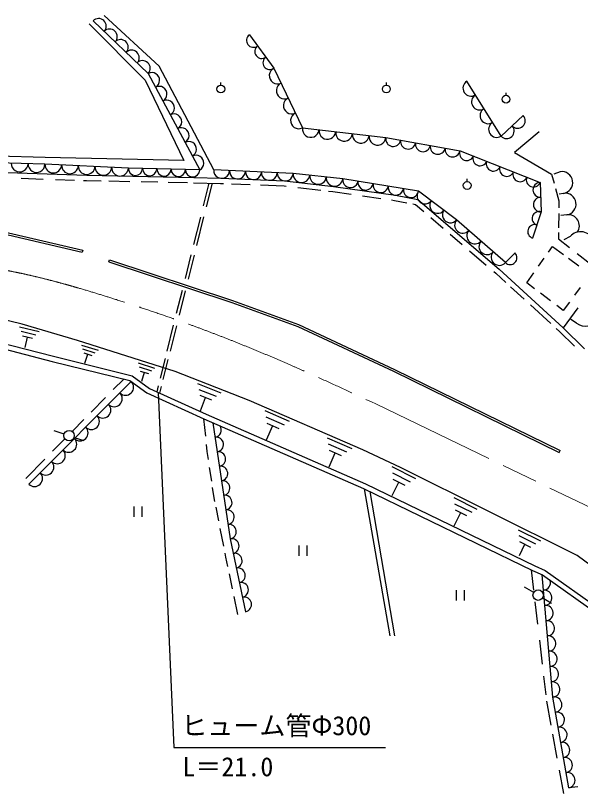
# Model space of a CAD drawing. Units: millimetres, scale not verified. Extents: x 40000 to 680000, y 20000 to 380000.
# Drawn here: x 474356 to 528572, y 242601 to 317188 of the extents above; entities that cross this region are included whole.
import ezdxf
from ezdxf.enums import TextEntityAlignment as Align

# ---------------------------------------------------------------- set-up
doc = ezdxf.new("R2010")
doc.units = ezdxf.units.MM
doc.header["$LTSCALE"] = 1000
doc.linetypes.add('CHAIN', pattern=[18.5, 12, -1.5, 3.5, -1.5])
for name, color, linetype, lineweight in [('M-BGD', 7, 'Continuous', 25), ('M-BMK', 2, 'CHAIN', 13), ('M-STR-STR3', 7, 'Continuous', 25)]:
    doc.layers.add(name, color=color, linetype=linetype, lineweight=lineweight)
doc.styles.add('ＭＳ ゴシック', font='')
doc.styles.get('ＭＳ ゴシック').set_extended_font_data('MS Gothic')

msp = doc.modelspace()

# ---------------------------------------------------------------- linework, layer by layer
at = {"layer": 'M-BGD'}
for p, q in [((488142, 312329), (482868, 317188)), ((481417, 316387), (486810, 310994)), ((481803, 316679), (487078, 311635)), ((496795, 315337), (499155, 312144)), ((493371, 302381), (488142, 312329)), ((499155, 312144), (501885, 306407)), ((487078, 311635), (492029, 302381)), ((486810, 310994), (490498, 303304)), ((494061, 310517), (494061, 310767)), ((509944, 310517), (509944, 310767)), ((520948, 305620), (517663, 310895)), ((521429, 309539), (521429, 309789)), ((523077, 307610), (520948, 305620)), ((501885, 306407), (509890, 305481)), ((524604, 306037), (522244, 304047)), ((509890, 305481), (517015, 304232)), ((477207, 303583), (462107, 304035)), ((490498, 303304), (477207, 303583)), ((517015, 304232), (524696, 301178)), ((522244, 304047), (525807, 301965)), ((477176, 302937), (467459, 303214)), ((485181, 302566), (477176, 302937)), ((469902, 302262), (481191, 301869)), ((492029, 302381), (485181, 302566)), ((501006, 302057), (493371, 302381)), ((526623, 302213), (526031, 301988)), ((474884, 301588), (477002, 301514)), ((478198, 301473), (479999, 301410)), ((480868, 301380), (481177, 301369)), ((481177, 301369), (482574, 301341)), ((481191, 301869), (491461, 301661)), ((491461, 301661), (494045, 301593)), ((494045, 301593), (500165, 301355)), ((500165, 301355), (504857, 300811)), ((505772, 301548), (501006, 302057)), ((513036, 300345), (505772, 301548)), ((517702, 301272), (517702, 301522)), ((525807, 301965), (526036, 301126)), ((483312, 301326), (485321, 301285)), ((486421, 301263), (488012, 301231)), ((489017, 301210), (490854, 301173)), ((491449, 301161), (494029, 301093)), ((492911, 301123), (492366, 298946)), ((493218, 301115), (492651, 298850)), ((494029, 301093), (494305, 301083)), ((495097, 301052), (496860, 300983)), ((497861, 300944), (500127, 300856)), ((500127, 300856), (500335, 300832)), ((501463, 300701), (503669, 300445)), ((504857, 300811), (510808, 299961)), ((524696, 301178), (524789, 298356)), ((526174, 300617), (526501, 299420)), ((504380, 300363), (504793, 300315)), ((504793, 300315), (506568, 300061)), ((507661, 299905), (509425, 299653)), ((510808, 299961), (512950, 299553)), ((516691, 297615), (513036, 300345)), ((526941, 300142), (526544, 300063)), ((510433, 299509), (510725, 299468)), ((510725, 299468), (511924, 299239)), ((512483, 299133), (512725, 299087)), ((512950, 299553), (520770, 292855)), ((526501, 299420), (526492, 298750)), ((512725, 299087), (513540, 298389)), ((524789, 298356), (523956, 295857)), ((492094, 297860), (491433, 295221)), ((492409, 297885), (491723, 295144)), ((514207, 297817), (515381, 296812)), ((521365, 293497), (516691, 297615)), ((526485, 298204), (526468, 296837)), ((527258, 298071), (526695, 298023)), ((473094, 296302), (480758, 294494)), ((473137, 296497), (480804, 294689)), ((516071, 296221), (517230, 295228)), ((526462, 296390), (526454, 295765)), ((526454, 295765), (527518, 294944)), ((527576, 296000), (526985, 295675)), ((480804, 294689), (480758, 294494)), ((517929, 294629), (519521, 293266)), ((525494, 294492), (525886, 295046)), ((525886, 295046), (526939, 294274)), ((491186, 294236), (490622, 291980)), ((491493, 294226), (490911, 291900)), ((522290, 294423), (521365, 293497)), ((524560, 293170), (525100, 293934)), ((527409, 293930), (528419, 293190)), ((528253, 294377), (529575, 293357)), ((483314, 293574), (483376, 293764)), ((483314, 293574), (495114, 289688)), ((483376, 293764), (495180, 289877)), ((520244, 292647), (520439, 292480)), ((520439, 292480), (521410, 291595)), ((520770, 292855), (526917, 287251)), ((523425, 291564), (524102, 292522)), ((521856, 291188), (523162, 289997)), ((524168, 290998), (523425, 291564)), ((528537, 291097), (528004, 290371)), ((490335, 290835), (489779, 288615)), ((490635, 290798), (490053, 288476)), ((525683, 289847), (524726, 290574)), ((495114, 289688), (501437, 287389)), ((495180, 289877), (501513, 287574)), ((523774, 289440), (525719, 287666)), ((527508, 289696), (526925, 288902)), ((474999, 287598), (469539, 288874)), ((526925, 288902), (526289, 289385)), ((528312, 289173), (526917, 287251)), ((528201, 287684), (527654, 288049)), ((474737, 287345), (476637, 286905)), ((480318, 286038), (474999, 287598)), ((489497, 287489), (488875, 285003)), ((489794, 287440), (489182, 284997)), ((501437, 287389), (510640, 283076)), ((501513, 287574), (510726, 283256)), ((526247, 287185), (526572, 286889)), ((526917, 287251), (528950, 285223)), ((470194, 286525), (477992, 284517)), ((474887, 286915), (476307, 286585)), ((475027, 286475), (475977, 286255)), ((526572, 286889), (527987, 285477)), ((470086, 286037), (477870, 284032)), ((475267, 285345), (475507, 286365)), ((489678, 283059), (480318, 286038)), ((480697, 285595), (482277, 285095)), ((480797, 285225), (481977, 284845)), ((477992, 284517), (485555, 282646)), ((480897, 284845), (481677, 284595)), ((481007, 283865), (481287, 284725)), ((488703, 284319), (488229, 282423)), ((488985, 284207), (488506, 282295)), ((477870, 284032), (485339, 282184)), ((486117, 283875), (487707, 283365)), ((486217, 283495), (487407, 283115)), ((486317, 283105), (487107, 282855)), ((486467, 282135), (486717, 282985)), ((496770, 280294), (489678, 283059)), ((510640, 283076), (526544, 275303)), ((510726, 283256), (526632, 275483)), ((485459, 282096), (475626, 272256)), ((484735, 282334), (483738, 281322)), ((485339, 282184), (486951, 281005)), ((485555, 282646), (487204, 281439)), ((487204, 281439), (492645, 278979)), ((488045, 281688), (487903, 281123)), ((488338, 281623), (488181, 280997)), ((491827, 281895), (494057, 281025)), ((491937, 281345), (493607, 280695)), ((482999, 280572), (481611, 279163)), ((486951, 281005), (492442, 278522)), ((492037, 280785), (493157, 280355)), ((492097, 279285), (492597, 280575)), ((507690, 275542), (496770, 280294)), ((492645, 278979), (507956, 272300)), ((498277, 279315), (500617, 278295)), ((480918, 278459), (479816, 277340)), ((492442, 278522), (507747, 271845)), ((492607, 276871), (492442, 278522)), ((498367, 278715), (500127, 277955)), ((493300, 278147), (494941, 267006)), ((498447, 276505), (499047, 277865)), ((498457, 278115), (499627, 277605)), ((479007, 277055), (478057, 277355)), ((479967, 276745), (480917, 276435)), ((479100, 276612), (477917, 275412)), ((492754, 275397), (492689, 276052)), ((504267, 276705), (506617, 275685)), ((504357, 276115), (506117, 275345)), ((492872, 274606), (492754, 275397)), ((504447, 275515), (505617, 274995)), ((504447, 273905), (505037, 275255)), ((511307, 273841), (507690, 275542)), ((526544, 275303), (526632, 275483)), ((477155, 274638), (475359, 272815)), ((493179, 272546), (492982, 273867)), ((510467, 273935), (512737, 272795)), ((528259, 265402), (511307, 273841)), ((510527, 273335), (512227, 272485)), ((507956, 272300), (524196, 264435)), ((510507, 271155), (511147, 272455)), ((510577, 272735), (511717, 272165)), ((493418, 270945), (493269, 271943)), ((507747, 271845), (523983, 263983)), ((507802, 271819), (510274, 257706)), ((508368, 271544), (510728, 257706)), ((493489, 270587), (493418, 270945)), ((516427, 270965), (518637, 269855)), ((485737, 269125), (485737, 270125)), ((486487, 270125), (486487, 269125)), ((493856, 268739), (493599, 270035)), ((516487, 270385), (518147, 269555)), ((516467, 268275), (517097, 269525)), ((516537, 269805), (517647, 269245)), ((494338, 266314), (493999, 268018)), ((522607, 267885), (524747, 266815)), ((522657, 267325), (524267, 266525)), ((494941, 267006), (496438, 260020)), ((501572, 265370), (501572, 266370)), ((502322, 266370), (502322, 265370)), ((522707, 266755), (523787, 266225)), ((522707, 265415), (523247, 266495)), ((494551, 265242), (494473, 265636)), ((494733, 264365), (494551, 265242)), ((535326, 260164), (528259, 265402)), ((523849, 264048), (524077, 262080)), ((524196, 264435), (525177, 263985)), ((495177, 262220), (494878, 263664)), ((523983, 263983), (524926, 263550)), ((525925, 251844), (524901, 263562)), ((524926, 263550), (533142, 257732)), ((525177, 263985), (533427, 258143)), ((516676, 261100), (516676, 262100)), ((517426, 262100), (517426, 261100)), ((524087, 261865), (523217, 262365)), ((495683, 259774), (495328, 261488)), ((524947, 261355), (525797, 260835)), ((524205, 260977), (524454, 258832)), ((524632, 257299), (524897, 255010)), ((525033, 253839), (525239, 252069)), ((525311, 251447), (525734, 249144)), ((527441, 243143), (525925, 251844)), ((525889, 248300), (526315, 245982)), ((526528, 244822), (526936, 242601)), ((528332, 243239), (527441, 243143))]:
    msp.add_line(p, q, dxfattribs=at)
for centre, radius in [((494059, 310144), 375), ((509942, 310144), 375), ((521426, 309166), 375), ((517700, 300899), 375), ((479492, 276907), 500), ((524514, 261617), 500)]:
    msp.add_circle(centre, radius, dxfattribs=at)
for centre, radius, start, end in [((482331, 316175), 730, 316.28444, 136.28444), ((483386, 315166), 730, 316.28444, 136.28444), ((484441, 314157), 730, 316.28444, 136.28444), ((497188, 314805), 662, 126.46923, 306.46923), ((497975, 313741), 662, 126.46923, 306.46923), ((485496, 313148), 730, 316.28444, 136.28444), ((486551, 312140), 730, 316.28444, 136.28444), ((498762, 312676), 662, 126.46923, 306.46923), ((499496, 311427), 794, 115.44541, 295.44541), ((487432, 310974), 750, 298.14678, 118.14678), ((488139, 309652), 750, 298.14678, 118.14678), ((500179, 309993), 794, 115.44541, 295.44541), ((518074, 310236), 777, 121.91494, 301.91494), ((518895, 308917), 777, 121.91494, 301.91494), ((488846, 308330), 750, 298.14678, 118.14678), ((500861, 308558), 794, 115.44541, 295.44541), ((519716, 307598), 777, 121.91494, 301.91494), ((489554, 307008), 750, 298.14678, 118.14678), ((501544, 307124), 794, 115.44541, 295.44541), ((522545, 307112), 728, 223.06941, 43.06941), ((520538, 306280), 777, 121.91494, 301.91494), ((521480, 306118), 728, 223.06941, 43.06941), ((490261, 305686), 750, 298.14678, 118.14678), ((502685, 306314), 806, 173.40548, 353.40548), ((504286, 306129), 806, 173.40548, 353.40548), ((505887, 305944), 806, 173.40548, 353.40548), ((507488, 305759), 806, 173.40548, 353.40548), ((490968, 304364), 750, 298.14678, 118.14678), ((509089, 305574), 806, 173.40548, 353.40548), ((510602, 305356), 723, 170.05571, 350.05571), ((512027, 305107), 723, 170.05571, 350.05571), ((513452, 304857), 723, 170.05571, 350.05571), ((514878, 304607), 723, 170.05571, 350.05571), ((516303, 304357), 723, 170.05571, 350.05571), ((491675, 303042), 750, 298.14678, 118.14678), ((517655, 303978), 689, 158.31771, 338.31771), ((518935, 303469), 689, 158.31771, 338.31771), ((474747, 303006), 810, 178.36342, 358.36342), ((476367, 302960), 810, 178.36342, 358.36342), ((477977, 302900), 801, 177.35237, 357.35237), ((479578, 302825), 801, 177.35237, 357.35237), ((520216, 302960), 689, 158.31771, 338.31771), ((481179, 302751), 801, 177.35237, 357.35237), ((482780, 302677), 801, 177.35237, 357.35237), ((484381, 302603), 801, 177.35237, 357.35237), ((485866, 302548), 685, 178.45184, 358.45184), ((487235, 302511), 685, 178.45184, 358.45184), ((488605, 302474), 685, 178.45184, 358.45184), ((489975, 302437), 685, 178.45184, 358.45184), ((491344, 302400), 685, 178.45184, 358.45184), ((494134, 302349), 764, 177.57073, 357.57073), ((495661, 302284), 764, 177.57073, 357.57073), ((497188, 302219), 764, 177.57073, 357.57073), ((498715, 302155), 764, 177.57073, 357.57073), ((500242, 302090), 764, 177.57073, 357.57073), ((521496, 302451), 689, 158.31771, 338.31771), ((522776, 301942), 689, 158.31771, 338.31771), ((526782, 301177), 1048, 278.72338, 98.72338), ((501800, 301973), 799, 173.90414, 353.90414), ((503389, 301803), 799, 173.90414, 353.90414), ((504977, 301633), 799, 173.90414, 353.90414), ((506498, 301428), 736, 170.59687, 350.59687), ((524056, 301433), 689, 158.31771, 338.31771), ((507951, 301188), 736, 170.59687, 350.59687), ((509404, 300947), 736, 170.59687, 350.59687), ((510857, 300706), 736, 170.59687, 350.59687), ((512310, 300466), 736, 170.59687, 350.59687), ((524719, 300473), 706, 91.87788, 271.87788), ((513645, 299890), 760, 143.24632, 323.24632), ((527100, 299106), 1048, 278.72338, 98.72338), ((514864, 298980), 760, 143.24632, 323.24632), ((524766, 299061), 706, 91.87788, 271.87788), ((516082, 298070), 760, 143.24632, 323.24632), ((524581, 297731), 658, 71.56505, 251.56505), ((517276, 297101), 779, 138.61388, 318.61388), ((527417, 297035), 1048, 324.41747, 98.72338), ((524164, 296482), 658, 71.56505, 251.56505), ((518444, 296071), 779, 138.61388, 318.61388), ((528579, 295145), 1317, 319.55377, 139.55377), ((519612, 295042), 779, 138.61388, 318.61388), ((520781, 294012), 779, 138.61388, 318.61388), ((521827, 293960), 654, 225, 45), ((529047, 288908), 1488, 235.34486, 55.34486), ((484913, 281550), 773, 225.02069, 45.02069), ((483821, 280456), 773, 225.02069, 45.02069), ((482728, 279363), 773, 225.02069, 45.02069), ((481635, 278269), 773, 225.02069, 45.02069), ((480543, 277176), 773, 225.02069, 45.02069), ((493403, 277451), 704, 278.37874, 34.48377), ((493608, 276058), 704, 278.37874, 98.37874), ((479450, 276083), 773, 225.02069, 45.02069), ((478358, 274989), 773, 225.02069, 45.02069), ((493813, 274666), 704, 278.37874, 98.37874), ((477265, 273896), 773, 225.02069, 45.02069), ((494018, 273273), 704, 278.37874, 98.37874), ((476173, 272803), 773, 225.02069, 45.02069), ((494223, 271880), 704, 278.37874, 98.37874), ((494428, 270488), 704, 278.37874, 98.37874), ((494633, 269095), 704, 278.37874, 98.37874), ((494838, 267702), 704, 278.37874, 98.37874), ((495091, 266307), 714, 282.09476, 102.09476), ((495390, 264910), 714, 282.09476, 102.09476), ((495690, 263513), 714, 282.09476, 102.09476), ((495989, 262116), 714, 282.09476, 102.09476), ((524965, 262830), 735, 274.99463, 15.02579), ((525093, 261365), 735, 274.99463, 94.99463), ((496288, 260719), 714, 282.09476, 102.09476), ((525221, 259900), 735, 274.99463, 94.99463), ((525349, 258435), 735, 274.99463, 94.99463), ((525477, 256971), 735, 274.99463, 94.99463), ((525605, 255506), 735, 274.99463, 94.99463), ((525733, 254041), 735, 274.99463, 94.99463), ((525861, 252576), 735, 274.99463, 94.99463), ((526051, 251119), 736, 279.88587, 99.88587), ((526304, 249669), 736, 279.88587, 99.88587), ((526557, 248218), 736, 279.88587, 99.88587), ((526809, 246768), 736, 279.88587, 99.88587), ((527062, 245318), 736, 279.88587, 99.88587), ((527315, 243868), 736, 279.88587, 99.88587)]:
    msp.add_arc(centre, radius, start, end, dxfattribs=at)
at = {"layer": 'M-BMK'}
msp.add_line((508982, 279922), (551211, 259555), dxfattribs=at)
msp.add_open_spline([(473220, 292807), (473300, 292791), (473380, 292776), (473460, 292760), (473540, 292745), (473620, 292729), (473700, 292713), (473780, 292697), (473859, 292682), (473939, 292666), (473954, 292663), (473969, 292660), (473983, 292657), (473998, 292654), (474013, 292651), (474027, 292648), (474042, 292645), (474057, 292642), (474072, 292639), (474292, 292594), (474512, 292549), (474733, 292503), (474997, 292447), (475261, 292391), (475524, 292332), (475826, 292264), (476127, 292193), (476428, 292121), (476729, 292049), (477029, 291975), (477329, 291899), (477629, 291823), (477929, 291745), (478228, 291665), (480180, 291147), (482114, 290560), (484039, 289947), (486344, 289214), (488636, 288445), (490908, 287620), (494144, 286445), (497340, 285158), (500497, 283784), (503347, 282544), (506164, 281233), (508982, 279922)], degree=3, knots=[0, 0, 0, 0, 1, 1, 1, 2, 2, 2, 3, 3, 3, 4, 4, 4, 5, 5, 5, 6, 6, 6, 7, 7, 7, 8, 8, 8, 9, 9, 9, 10, 10, 10, 11, 11, 11, 12, 12, 12, 13, 13, 13, 14, 14, 14, 15, 15, 15, 15], dxfattribs=at)
at = {"layer": 'M-STR-STR3'}
for p, q in [((488040, 281061), (489551, 247022)), ((489551, 247022), (509869, 247022))]:
    msp.add_line(p, q, dxfattribs=at)

# ---------------------------------------------------------------- texts
at = {"layer": 'M-STR-STR3', "style": 'ＭＳ ゴシック'}
for s, p in [('ヒューム管Φ300', (490253, 247635)), ('L＝21.0', (490363, 243698))]:
    msp.add_text(s, height=1833, dxfattribs=at).set_placement(p, align=Align.BOTTOM_LEFT)

doc.saveas('drawing.dxf')
